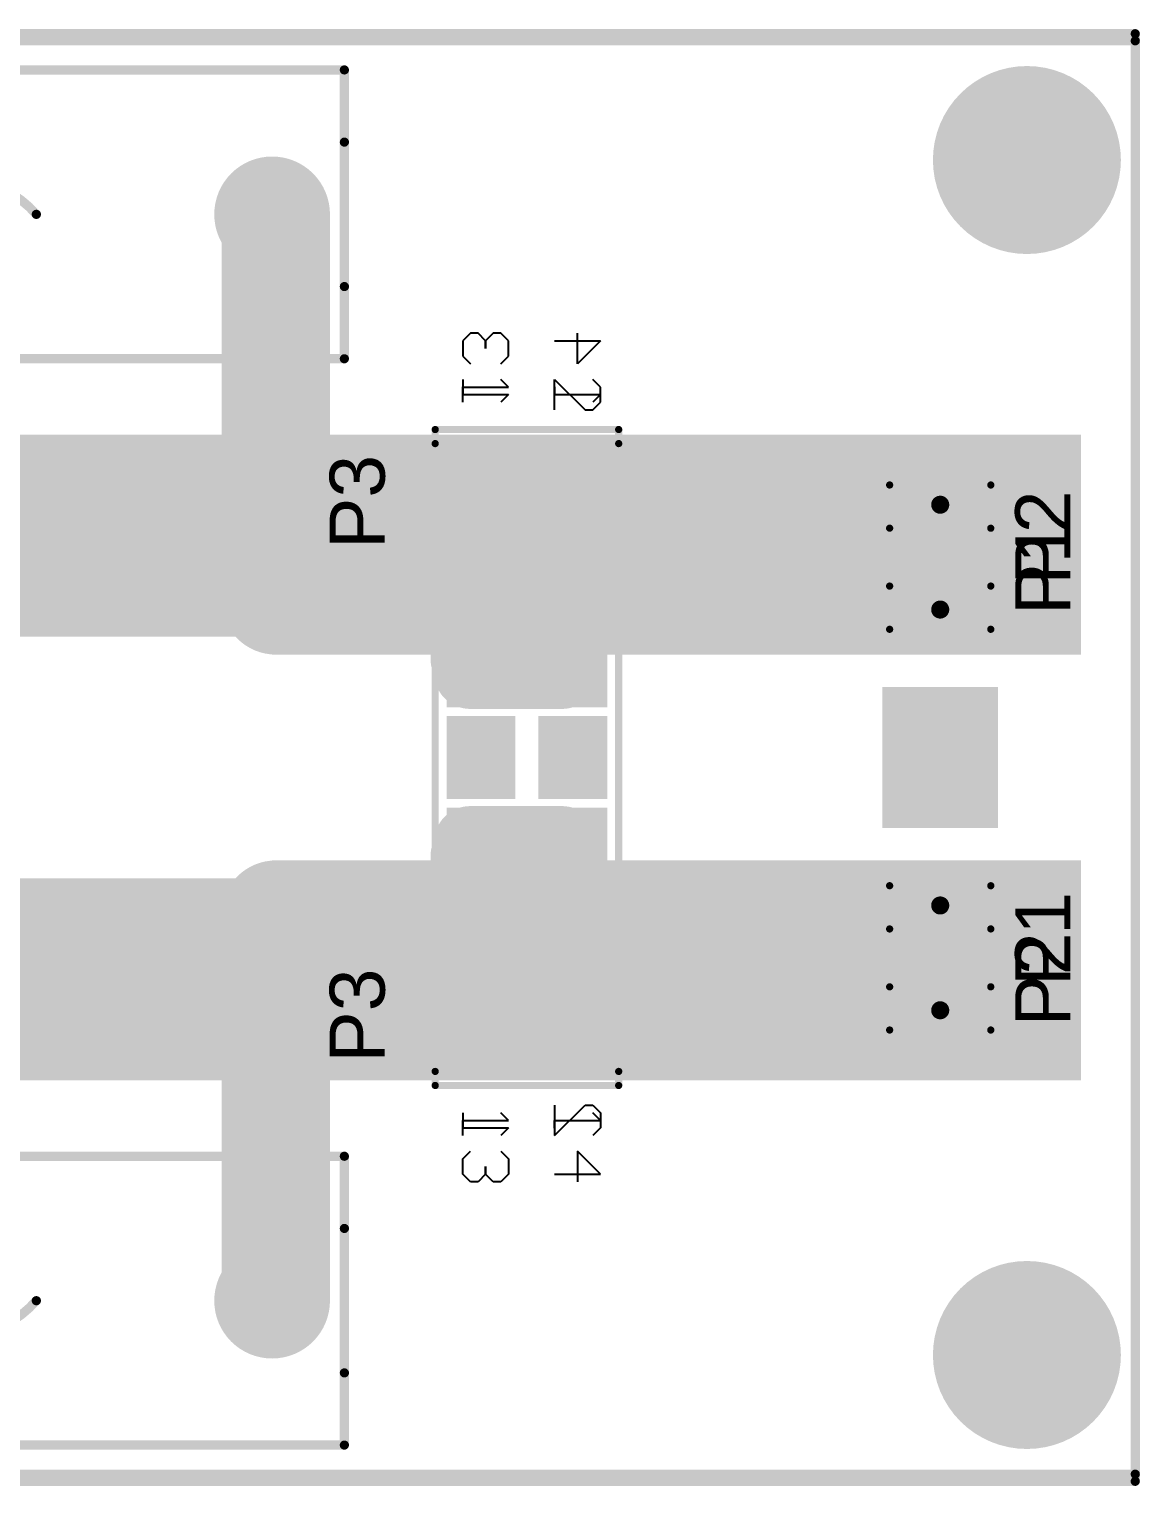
# Model space of a CAD drawing. Header units: millimetres. Extents: x 2158 to 2274, y 1137 to 1278.
# Drawn here: x 2243.04 to 2273.79, y 1136.71 to 1177.06 of the extents above; entities that cross this region are included whole.
import ezdxf

# ---------------------------------------------------------------- set-up
doc = ezdxf.new("R2010")
doc.units = ezdxf.units.MM
for name, color, linetype in [('1', 7, 'Continuous'), ('BottomLayer', 5, 'Continuous'), ('BottomSolder', 6, 'Continuous'), ('Mechanical13', 56, 'Continuous'), ('MultiLayer', 9, 'Continuous'), ('PadHoleLayer', 156, 'Continuous'), ('TopLayer', 1, 'Continuous'), ('TopOverlay', 40, 'Continuous'), ('TopSolder', 216, 'Continuous')]:
    doc.layers.add(name, color=color, linetype=linetype)
doc.styles.get("Standard").update_dxf_attribs({"font": 'arial.ttf'})

# ---------------------------------------------------------------- blocks, each defined once
blk = doc.blocks.new('F_______4')
at = {"layer": 'BottomLayer', "const_width": 1.5}
for points in [[(1.25, 0, 1), (2.75, 0, 1)], [(22.25, 0, 1), (23.75, 0, 1)]]:
    blk.add_lwpolyline(points, format="xyb", close=True, dxfattribs=at)
at = {"layer": 'BottomSolder', "const_width": 1.602}
for points in [[(1.199, 0, 1), (2.801, 0, 1)], [(22.199, 0, 1), (23.801, 0, 1)]]:
    blk.add_lwpolyline(points, format="xyb", close=True, dxfattribs=at)
at = {"layer": 'MultiLayer', "const_width": 1.5}
for points in [[(1.25, 0, 1), (2.75, 0, 1)], [(22.25, 0, 1), (23.75, 0, 1)]]:
    blk.add_lwpolyline(points, format="xyb", close=True, dxfattribs=at)
at = {"layer": 'PadHoleLayer', "const_width": 0.875}
for points in [[(1.562, 0, 1), (2.437, 0, 1)], [(22.563, 0, 1), (23.438, 0, 1)]]:
    blk.add_lwpolyline(points, format="xyb", close=True, dxfattribs=at)
at = {"layer": 'TopLayer', "const_width": 1.5}
for points in [[(1.25, 0, 1), (2.75, 0, 1)], [(22.25, 0, 1), (23.75, 0, 1)]]:
    blk.add_lwpolyline(points, format="xyb", close=True, dxfattribs=at)
at = {"layer": 'TopOverlay', "const_width": 0.254}
for points in [[(0, 4), (25, 4)], [(0, 2), (0, 4)], [(25, 2), (25, 4)], [(0, -2), (0, 2)], [(25, -2), (25, 2)], [(25, -4), (25, 2)], [(0, -4), (0, -2)], [(0, -4), (25, -4)]]:
    blk.add_lwpolyline(points, dxfattribs=at)
at = {"layer": 'TopOverlay', "const_width": 0.127}
for points in [[(-0.064, 4, 1), (0.064, 4, 1)], [(-0.064, 4, 1), (0.064, 4, 1)], [(24.937, 4, 1), (25.064, 4, 1)], [(24.937, 4, 1), (25.064, 4, 1)], [(-0.064, 2, 1), (0.064, 2, 1)], [(-0.064, 2, 1), (0.064, 2, 1)], [(24.937, 2, 1), (25.064, 2, 1)], [(24.937, 2, 1), (25.064, 2, 1)], [(24.937, 2, 1), (25.064, 2, 1)], [(7.936, 0, 1), (8.063, 0, 1)], [(11.936, 0, 1), (12.063, 0, 1)], [(11.936, 0, 1), (12.063, 0, 1)], [(16.409, 0, 1), (16.536, 0, 1)], [(-0.064, -2, 1), (0.064, -2, 1)], [(-0.064, -2, 1), (0.064, -2, 1)], [(24.937, -2, 1), (25.064, -2, 1)], [(-0.064, -4, 1), (0.064, -4, 1)], [(-0.064, -4, 1), (0.064, -4, 1)], [(24.937, -4, 1), (25.064, -4, 1)], [(24.937, -4, 1), (25.064, -4, 1)]]:
    blk.add_lwpolyline(points, format="xyb", close=True, dxfattribs=at)
at = {"layer": 'TopOverlay', "const_width": 0.254}
for points in [[(12, 0, -0.4514), (16.472, 0)], [(12, 0, -0.500001), (8, 0)]]:
    blk.add_lwpolyline(points, format="xyb", dxfattribs=at)
at = {"layer": 'TopSolder', "const_width": 1.602}
for points in [[(1.199, 0, 1), (2.801, 0, 1)], [(22.199, 0, 1), (23.801, 0, 1)]]:
    blk.add_lwpolyline(points, format="xyb", close=True, dxfattribs=at)
blk = doc.blocks.new('PIN1_5')
at = {"layer": 'BottomLayer'}
blk.add_solid([(-1.5, -1.5), (1.5, -1.5), (-1.5, 1.5), (1.5, 1.5)], dxfattribs=at)
at = {"layer": 'BottomSolder'}
blk.add_solid([(-1.602, -1.602), (1.602, -1.602), (-1.602, 1.602), (1.602, 1.602)], dxfattribs=at)
at = {"layer": 'MultiLayer'}
blk.add_solid([(-1.5, -1.5), (1.5, -1.5), (-1.5, 1.5), (1.5, 1.5)], dxfattribs=at)
at = {"layer": 'PadHoleLayer', "const_width": 1}
blk.add_lwpolyline([(-0.5, 0, 1), (0.5, 0, 1)], format="xyb", close=True, dxfattribs=at)
at = {"layer": 'TopLayer'}
blk.add_solid([(-1.5, -1.5), (1.5, -1.5), (-1.5, 1.5), (1.5, 1.5)], dxfattribs=at)
at = {"layer": 'TopOverlay'}
for points, const_width in [([(0.125, 2.05, 1), (-0.125, 2.05, 1)], 0.25), ([(-0.188, 2.05, 1), (-0.063, 2.05, 1)], 0.125), ([(0.063, 2.05, 1), (0.188, 2.05, 1)], 0.125), ([(-1.45, 1.4, 1), (-1.35, 1.4, 1)], 0.1), ([(-1.45, 1.4, 1), (-1.35, 1.4, 1)], 0.1), ([(1.35, 1.4, 1), (1.45, 1.4, 1)], 0.1), ([(1.35, 1.4, 1), (1.45, 1.4, 1)], 0.1), ([(-1.45, -1.4, 1), (-1.35, -1.4, 1)], 0.1), ([(-1.45, -1.4, 1), (-1.35, -1.4, 1)], 0.1), ([(1.35, -1.4, 1), (1.45, -1.4, 1)], 0.1), ([(1.35, -1.4, 1), (1.45, -1.4, 1)], 0.1)]:
    blk.add_lwpolyline(points, format="xyb", close=True, dxfattribs=dict(at, const_width=const_width))
at = {"layer": 'TopOverlay', "const_width": 0.2}
for points in [[(-1.4, -1.4), (-1.4, 1.4)], [(-1.4, 1.4), (1.4, 1.4)], [(1.4, -1.4), (1.4, 1.4)], [(-1.4, -1.4), (1.4, -1.4)]]:
    blk.add_lwpolyline(points, dxfattribs=at)
at = {"layer": 'TopSolder'}
blk.add_solid([(-1.602, -1.602), (1.602, -1.602), (-1.602, 1.602), (1.602, 1.602)], dxfattribs=at)
blk = doc.blocks.new('PIN1_6')
at = {"layer": 'BottomLayer'}
blk.add_solid([(-1.5, -1.5), (1.5, -1.5), (-1.5, 1.5), (1.5, 1.5)], dxfattribs=at)
at = {"layer": 'BottomSolder'}
blk.add_solid([(-1.602, -1.602), (1.602, -1.602), (-1.602, 1.602), (1.602, 1.602)], dxfattribs=at)
at = {"layer": 'MultiLayer'}
blk.add_solid([(-1.5, -1.5), (1.5, -1.5), (-1.5, 1.5), (1.5, 1.5)], dxfattribs=at)
at = {"layer": 'PadHoleLayer', "const_width": 1}
blk.add_lwpolyline([(-0.5, 0, 1), (0.5, 0, 1)], format="xyb", close=True, dxfattribs=at)
at = {"layer": 'TopLayer'}
blk.add_solid([(-1.5, -1.5), (1.5, -1.5), (-1.5, 1.5), (1.5, 1.5)], dxfattribs=at)
at = {"layer": 'TopOverlay'}
for points, const_width in [([(0.125, 2.05, 1), (-0.125, 2.05, 1)], 0.25), ([(-0.188, 2.05, 1), (-0.063, 2.05, 1)], 0.125), ([(0.063, 2.05, 1), (0.188, 2.05, 1)], 0.125), ([(-1.45, 1.4, 1), (-1.35, 1.4, 1)], 0.1), ([(-1.45, 1.4, 1), (-1.35, 1.4, 1)], 0.1), ([(1.35, 1.4, 1), (1.45, 1.4, 1)], 0.1), ([(1.35, 1.4, 1), (1.45, 1.4, 1)], 0.1), ([(-1.45, -1.4, 1), (-1.35, -1.4, 1)], 0.1), ([(-1.45, -1.4, 1), (-1.35, -1.4, 1)], 0.1), ([(1.35, -1.4, 1), (1.45, -1.4, 1)], 0.1), ([(1.35, -1.4, 1), (1.45, -1.4, 1)], 0.1)]:
    blk.add_lwpolyline(points, format="xyb", close=True, dxfattribs=dict(at, const_width=const_width))
at = {"layer": 'TopOverlay', "const_width": 0.2}
for points in [[(-1.4, -1.4), (-1.4, 1.4)], [(-1.4, 1.4), (1.4, 1.4)], [(1.4, -1.4), (1.4, 1.4)], [(-1.4, -1.4), (1.4, -1.4)]]:
    blk.add_lwpolyline(points, dxfattribs=at)
at = {"layer": 'TopSolder'}
blk.add_solid([(-1.602, -1.602), (1.602, -1.602), (-1.602, 1.602), (1.602, 1.602)], dxfattribs=at)
blk = doc.blocks.new('HDR2X7_7')
at = {"layer": 'BottomLayer'}
for points in [[(-0.85, 1.69), (0.85, 1.69), (-0.85, 3.39), (0.85, 3.39)], [(1.69, 1.69), (3.39, 1.69), (1.69, 3.39), (3.39, 3.39)], [(4.23, 1.69), (5.93, 1.69), (4.23, 3.39), (5.93, 3.39)], [(6.77, 1.69), (8.47, 1.69), (6.77, 3.39), (8.47, 3.39)], [(9.31, 1.69), (11.01, 1.69), (9.31, 3.39), (11.01, 3.39)], [(11.85, 1.69), (13.55, 1.69), (11.85, 3.39), (13.55, 3.39)], [(14.39, 1.69), (16.09, 1.69), (14.39, 3.39), (16.09, 3.39)], [(-0.85, -0.85), (0.85, -0.85), (-0.85, 0.85), (0.85, 0.85)], [(1.69, -0.85), (3.39, -0.85), (1.69, 0.85), (3.39, 0.85)], [(4.23, -0.85), (5.93, -0.85), (4.23, 0.85), (5.93, 0.85)], [(6.77, -0.85), (8.47, -0.85), (6.77, 0.85), (8.47, 0.85)], [(9.31, -0.85), (11.01, -0.85), (9.31, 0.85), (11.01, 0.85)], [(11.85, -0.85), (13.55, -0.85), (11.85, 0.85), (13.55, 0.85)], [(14.39, -0.85), (16.09, -0.85), (14.39, 0.85), (16.09, 0.85)]]:
    blk.add_solid(points, dxfattribs=at)
at = {"layer": 'BottomSolder'}
for points in [[(-0.952, 1.588), (0.952, 1.588), (-0.952, 3.492), (0.952, 3.492)], [(1.588, 1.588), (3.492, 1.588), (1.588, 3.492), (3.492, 3.492)], [(4.128, 1.588), (6.032, 1.588), (4.128, 3.492), (6.032, 3.492)], [(6.668, 1.588), (8.572, 1.588), (6.668, 3.492), (8.572, 3.492)], [(9.208, 1.588), (11.112, 1.588), (9.208, 3.492), (11.112, 3.492)], [(11.748, 1.588), (13.652, 1.588), (11.748, 3.492), (13.652, 3.492)], [(14.288, 1.588), (16.192, 1.588), (14.288, 3.492), (16.192, 3.492)], [(-0.952, -0.952), (0.952, -0.952), (-0.952, 0.952), (0.952, 0.952)], [(1.588, -0.952), (3.492, -0.952), (1.588, 0.952), (3.492, 0.952)], [(4.128, -0.952), (6.032, -0.952), (4.128, 0.952), (6.032, 0.952)], [(6.668, -0.952), (8.572, -0.952), (6.668, 0.952), (8.572, 0.952)], [(9.208, -0.952), (11.112, -0.952), (9.208, 0.952), (11.112, 0.952)], [(11.748, -0.952), (13.652, -0.952), (11.748, 0.952), (13.652, 0.952)], [(14.288, -0.952), (16.192, -0.952), (14.288, 0.952), (16.192, 0.952)]]:
    blk.add_solid(points, dxfattribs=at)
at = {"layer": 'MultiLayer'}
for points in [[(-0.85, 1.69), (0.85, 1.69), (-0.85, 3.39), (0.85, 3.39)], [(1.69, 1.69), (3.39, 1.69), (1.69, 3.39), (3.39, 3.39)], [(4.23, 1.69), (5.93, 1.69), (4.23, 3.39), (5.93, 3.39)], [(6.77, 1.69), (8.47, 1.69), (6.77, 3.39), (8.47, 3.39)], [(9.31, 1.69), (11.01, 1.69), (9.31, 3.39), (11.01, 3.39)], [(11.85, 1.69), (13.55, 1.69), (11.85, 3.39), (13.55, 3.39)], [(14.39, 1.69), (16.09, 1.69), (14.39, 3.39), (16.09, 3.39)], [(-0.85, -0.85), (0.85, -0.85), (-0.85, 0.85), (0.85, 0.85)], [(1.69, -0.85), (3.39, -0.85), (1.69, 0.85), (3.39, 0.85)], [(4.23, -0.85), (5.93, -0.85), (4.23, 0.85), (5.93, 0.85)], [(6.77, -0.85), (8.47, -0.85), (6.77, 0.85), (8.47, 0.85)], [(9.31, -0.85), (11.01, -0.85), (9.31, 0.85), (11.01, 0.85)], [(11.85, -0.85), (13.55, -0.85), (11.85, 0.85), (13.55, 0.85)], [(14.39, -0.85), (16.09, -0.85), (14.39, 0.85), (16.09, 0.85)]]:
    blk.add_solid(points, dxfattribs=at)
at = {"layer": 'PadHoleLayer', "const_width": 0.6}
for points in [[(-0.3, 2.54, 1), (0.3, 2.54, 1)], [(2.24, 2.54, 1), (2.84, 2.54, 1)], [(4.78, 2.54, 1), (5.38, 2.54, 1)], [(7.32, 2.54, 1), (7.92, 2.54, 1)], [(9.86, 2.54, 1), (10.46, 2.54, 1)], [(12.4, 2.54, 1), (13, 2.54, 1)], [(14.94, 2.54, 1), (15.54, 2.54, 1)], [(-0.3, 0, 1), (0.3, 0, 1)], [(2.24, 0, 1), (2.84, 0, 1)], [(4.78, 0, 1), (5.38, 0, 1)], [(7.32, 0, 1), (7.92, 0, 1)], [(9.86, 0, 1), (10.46, 0, 1)], [(12.4, 0, 1), (13, 0, 1)], [(14.94, 0, 1), (15.54, 0, 1)]]:
    blk.add_lwpolyline(points, format="xyb", close=True, dxfattribs=at)
at = {"layer": 'TopLayer'}
for points in [[(-0.85, 1.69), (0.85, 1.69), (-0.85, 3.39), (0.85, 3.39)], [(1.69, 1.69), (3.39, 1.69), (1.69, 3.39), (3.39, 3.39)], [(4.23, 1.69), (5.93, 1.69), (4.23, 3.39), (5.93, 3.39)], [(6.77, 1.69), (8.47, 1.69), (6.77, 3.39), (8.47, 3.39)], [(9.31, 1.69), (11.01, 1.69), (9.31, 3.39), (11.01, 3.39)], [(11.85, 1.69), (13.55, 1.69), (11.85, 3.39), (13.55, 3.39)], [(14.39, 1.69), (16.09, 1.69), (14.39, 3.39), (16.09, 3.39)], [(-0.85, -0.85), (0.85, -0.85), (-0.85, 0.85), (0.85, 0.85)], [(1.69, -0.85), (3.39, -0.85), (1.69, 0.85), (3.39, 0.85)], [(4.23, -0.85), (5.93, -0.85), (4.23, 0.85), (5.93, 0.85)], [(6.77, -0.85), (8.47, -0.85), (6.77, 0.85), (8.47, 0.85)], [(9.31, -0.85), (11.01, -0.85), (9.31, 0.85), (11.01, 0.85)], [(11.85, -0.85), (13.55, -0.85), (11.85, 0.85), (13.55, 0.85)], [(14.39, -0.85), (16.09, -0.85), (14.39, 0.85), (16.09, 0.85)]]:
    blk.add_solid(points, dxfattribs=at)
at = {"layer": 'TopOverlay'}
for p, q in [((-2.836, 3.302), (-3.048, 3.09)), ((-2.413, 3.302), (-2.836, 3.302)), ((-2.202, 3.09), (-2.413, 3.302)), ((17.484, 3.302), (17.272, 3.09)), ((17.484, 2.032), (17.484, 3.302)), ((18.965, 3.302), (18.33, 2.667)), ((18.965, 2.032), (18.965, 3.302)), ((-3.048, 2.032), (-2.202, 2.878)), ((-2.202, 2.878), (-2.202, 3.09)), ((18.33, 2.667), (19.176, 2.667)), ((-2.202, 2.032), (-3.048, 2.032)), ((17.272, 2.032), (17.695, 2.032)), ((17.695, 2.032), (17.484, 2.032)), ((-2.836, 0.762), (-3.048, 0.55)), ((-2.836, -0.508), (-2.836, 0.762)), ((17.484, 0.762), (17.272, 0.55)), ((17.484, -0.508), (17.484, 0.762)), ((18.33, 0.55), (18.542, 0.762)), ((18.542, 0.762), (18.965, 0.762)), ((18.965, 0.762), (19.176, 0.55)), ((19.176, 0.55), (19.176, 0.338)), ((18.965, 0.127), (18.753, 0.127)), ((18.753, 0.127), (18.965, 0.127)), ((19.176, 0.338), (18.965, 0.127)), ((18.965, 0.127), (19.176, -0.085)), ((18.542, -0.508), (18.33, -0.296)), ((19.176, -0.296), (18.965, -0.508)), ((19.176, -0.085), (19.176, -0.296)), ((-3.048, -0.508), (-2.625, -0.508)), ((-2.625, -0.508), (-2.836, -0.508)), ((17.272, -0.508), (17.695, -0.508)), ((17.695, -0.508), (17.484, -0.508)), ((18.965, -0.508), (18.542, -0.508))]:
    blk.add_line(p, q, dxfattribs=at)
at = {"layer": 'TopOverlay', "const_width": 0.2}
for points in [[(-1.27, -1.27), (-1.27, 3.81)], [(16.51, 3.81), (-1.27, 3.81)], [(16.51, -1.27), (16.51, 3.81)], [(16.51, -1.27), (-1.27, -1.27)]]:
    blk.add_lwpolyline(points, dxfattribs=at)
at = {"layer": 'TopOverlay', "const_width": 0.1}
for points in [[(-1.32, 3.81, 1), (-1.22, 3.81, 1)], [(-1.32, 3.81, 1), (-1.22, 3.81, 1)], [(16.46, 3.81, 1), (16.56, 3.81, 1)], [(16.46, 3.81, 1), (16.56, 3.81, 1)], [(-1.32, -1.27, 1), (-1.22, -1.27, 1)], [(-1.32, -1.27, 1), (-1.22, -1.27, 1)], [(16.46, -1.27, 1), (16.56, -1.27, 1)], [(16.46, -1.27, 1), (16.56, -1.27, 1)]]:
    blk.add_lwpolyline(points, format="xyb", close=True, dxfattribs=at)
at = {"layer": 'TopSolder'}
for points in [[(-0.952, 1.588), (0.952, 1.588), (-0.952, 3.492), (0.952, 3.492)], [(1.588, 1.588), (3.492, 1.588), (1.588, 3.492), (3.492, 3.492)], [(4.128, 1.588), (6.032, 1.588), (4.128, 3.492), (6.032, 3.492)], [(6.668, 1.588), (8.572, 1.588), (6.668, 3.492), (8.572, 3.492)], [(9.208, 1.588), (11.112, 1.588), (9.208, 3.492), (11.112, 3.492)], [(11.748, 1.588), (13.652, 1.588), (11.748, 3.492), (13.652, 3.492)], [(14.288, 1.588), (16.192, 1.588), (14.288, 3.492), (16.192, 3.492)], [(-0.952, -0.952), (0.952, -0.952), (-0.952, 0.952), (0.952, 0.952)], [(1.588, -0.952), (3.492, -0.952), (1.588, 0.952), (3.492, 0.952)], [(4.128, -0.952), (6.032, -0.952), (4.128, 0.952), (6.032, 0.952)], [(6.668, -0.952), (8.572, -0.952), (6.668, 0.952), (8.572, 0.952)], [(9.208, -0.952), (11.112, -0.952), (9.208, 0.952), (11.112, 0.952)], [(11.748, -0.952), (13.652, -0.952), (11.748, 0.952), (13.652, 0.952)], [(14.288, -0.952), (16.192, -0.952), (14.288, 0.952), (16.192, 0.952)]]:
    blk.add_solid(points, dxfattribs=at)

msp = doc.modelspace()

# ---------------------------------------------------------------- linework, layer by layer
at = {"layer": '1'}
for points, const_width in [([(2158.261, 1176.934), (2273.661, 1176.934)], 0.254), ([(2273.661, 1176.934), (2273.661, 1137.034)], 0.254), ([(2255.15, 1164.7), (2255.25, 1164.7)], 2), ([(2255.25, 1164.7), (2257.69, 1164.7)], 2), ([(2257.69, 1164.7), (2257.69, 1159.62)], 2), ([(2250.578, 1163.176), (2254.134, 1163.176)], 2), ([(2254.134, 1163.176), (2255.15, 1162.16)], 2), ([(2255.15, 1162.16), (2255.15, 1159.62)], 2), ([(2255.15, 1159.62), (2255.25, 1159.62)], 2), ([(2255.25, 1159.62), (2257.69, 1159.62)], 2), ([(2255.25, 1154.54), (2257.79, 1154.54)], 2), ([(2257.79, 1154.54), (2257.79, 1152)], 2), ([(2249.865, 1152.534), (2249.865, 1141.84)], 3), ([(2255.25, 1152), (2257.79, 1152)], 2), ([(2257.79, 1152), (2257.79, 1149.46)], 2), ([(2255.25, 1149.46), (2257.79, 1149.46)], 2), ([(2158.261, 1137.034), (2273.661, 1137.034)], 0.254)]:
    msp.add_lwpolyline(points, dxfattribs=dict(at, const_width=const_width))
for points, const_width in [([(2273.597, 1176.934, -1), (2273.724, 1176.934, -1)], 0.127), ([(2273.597, 1176.934, -1), (2273.724, 1176.934, -1)], 0.127), ([(2269.36, 1173.434, -1), (2271.962, 1173.434, -1)], 2.602), ([(2269.36, 1173.434, -1), (2271.962, 1173.434, -1)], 2.602), ([(2269.411, 1173.434, -1), (2271.911, 1173.434, -1)], 2.5), ([(2269.411, 1173.434, -1), (2271.911, 1173.434, -1)], 2.5), ([(2269.411, 1173.434, -1), (2271.911, 1173.434, -1)], 2.5), ([(2254.65, 1164.7, -1), (2255.65, 1164.7, -1)], 1), ([(2254.75, 1164.7, -1), (2255.75, 1164.7, -1)], 1), ([(2254.75, 1164.7, -1), (2255.75, 1164.7, -1)], 1), ([(2257.19, 1164.7, -1), (2258.19, 1164.7, -1)], 1), ([(2257.19, 1164.7, -1), (2258.19, 1164.7, -1)], 1), ([(2250.078, 1163.176, -1), (2251.078, 1163.176, -1)], 1), ([(2253.634, 1163.176, -1), (2254.634, 1163.176, -1)], 1), ([(2253.634, 1163.176, -1), (2254.634, 1163.176, -1)], 1), ([(2254.65, 1162.16, -1), (2255.65, 1162.16, -1)], 1), ([(2254.65, 1162.16, -1), (2255.65, 1162.16, -1)], 1), ([(2254.65, 1159.62, -1), (2255.65, 1159.62, -1)], 1), ([(2254.65, 1159.62, -1), (2255.65, 1159.62, -1)], 1), ([(2254.75, 1159.62, -1), (2255.75, 1159.62, -1)], 1), ([(2254.75, 1159.62, -1), (2255.75, 1159.62, -1)], 1), ([(2257.19, 1159.62, -1), (2258.19, 1159.62, -1)], 1), ([(2257.19, 1159.62, -1), (2258.19, 1159.62, -1)], 1), ([(2254.75, 1154.54, -1), (2255.75, 1154.54, -1)], 1), ([(2257.29, 1154.54, -1), (2258.29, 1154.54, -1)], 1), ([(2257.29, 1154.54, -1), (2258.29, 1154.54, -1)], 1), ([(2249.115, 1152.534, -1), (2250.615, 1152.534, -1)], 1.5), ([(2254.75, 1152, -1), (2255.75, 1152, -1)], 1), ([(2257.29, 1152, -1), (2258.29, 1152, -1)], 1), ([(2257.29, 1152, -1), (2258.29, 1152, -1)], 1), ([(2257.29, 1152, -1), (2258.29, 1152, -1)], 1), ([(2254.75, 1149.46, -1), (2255.75, 1149.46, -1)], 1), ([(2257.29, 1149.46, -1), (2258.29, 1149.46, -1)], 1), ([(2257.29, 1149.46, -1), (2258.29, 1149.46, -1)], 1), ([(2249.115, 1141.84, -1), (2250.615, 1141.84, -1)], 1.5), ([(2269.36, 1140.334, -1), (2271.962, 1140.334, -1)], 2.602), ([(2269.36, 1140.334, -1), (2271.962, 1140.334, -1)], 2.602), ([(2269.411, 1140.334, -1), (2271.911, 1140.334, -1)], 2.5), ([(2269.411, 1140.334, -1), (2271.911, 1140.334, -1)], 2.5), ([(2269.411, 1140.334, -1), (2271.911, 1140.334, -1)], 2.5), ([(2273.597, 1137.034, -1), (2273.724, 1137.034, -1)], 0.127), ([(2273.597, 1137.034, -1), (2273.724, 1137.034, -1)], 0.127)]:
    msp.add_lwpolyline(points, format="xyb", close=True, dxfattribs=dict(at, const_width=const_width))
for points in [[(2240.261, 1165.824), (2272.161, 1165.824), (2240.261, 1160.234), (2272.161, 1160.234)], [(2266.659, 1158.836), (2269.862, 1158.836), (2266.659, 1155.633), (2269.862, 1155.633)], [(2266.659, 1158.836), (2269.862, 1158.836), (2266.659, 1155.633), (2269.862, 1155.633)], [(2266.761, 1158.734), (2269.761, 1158.734), (2266.761, 1155.734), (2269.761, 1155.734)], [(2266.761, 1158.734), (2269.761, 1158.734), (2266.761, 1155.734), (2269.761, 1155.734)], [(2266.761, 1158.734), (2269.761, 1158.734), (2266.761, 1155.734), (2269.761, 1155.734)], [(2249.761, 1154.034), (2272.161, 1154.034), (2249.761, 1148.19), (2272.161, 1148.19)]]:
    msp.add_solid(points, dxfattribs=at)
at = {"layer": 'BottomLayer'}
for points, const_width in [([(2269.411, 1173.437, 1), (2271.911, 1173.437, 1)], 2.5), ([(2249.115, 1171.931, 1), (2250.615, 1171.931, 1)], 1.5), ([(2254.75, 1164.311, 1), (2255.75, 1164.311, 1)], 1), ([(2257.29, 1164.311, 1), (2258.29, 1164.311, 1)], 1), ([(2257.29, 1164.311, 1), (2258.29, 1164.311, 1)], 1), ([(2249.115, 1161.237, 1), (2250.615, 1161.237, 1)], 1.5), ([(2254.75, 1161.771, 1), (2255.75, 1161.771, 1)], 1), ([(2257.29, 1161.771, 1), (2258.29, 1161.771, 1)], 1), ([(2257.29, 1161.771, 1), (2258.29, 1161.771, 1)], 1), ([(2257.29, 1161.771, 1), (2258.29, 1161.771, 1)], 1), ([(2254.75, 1159.231, 1), (2255.75, 1159.231, 1)], 1), ([(2257.29, 1159.231, 1), (2258.29, 1159.231, 1)], 1), ([(2257.29, 1159.231, 1), (2258.29, 1159.231, 1)], 1), ([(2254.65, 1154.151, 1), (2255.65, 1154.151, 1)], 1), ([(2254.65, 1154.151, 1), (2255.65, 1154.151, 1)], 1), ([(2254.75, 1154.151, 1), (2255.75, 1154.151, 1)], 1), ([(2254.75, 1154.151, 1), (2255.75, 1154.151, 1)], 1), ([(2257.19, 1154.151, 1), (2258.19, 1154.151, 1)], 1), ([(2257.19, 1154.151, 1), (2258.19, 1154.151, 1)], 1), ([(2254.65, 1151.611, 1), (2255.65, 1151.611, 1)], 1), ([(2254.65, 1151.611, 1), (2255.65, 1151.611, 1)], 1), ([(2250.078, 1150.595, 1), (2251.078, 1150.595, 1)], 1), ([(2253.634, 1150.595, 1), (2254.634, 1150.595, 1)], 1), ([(2253.634, 1150.595, 1), (2254.634, 1150.595, 1)], 1), ([(2254.65, 1149.071, 1), (2255.65, 1149.071, 1)], 1), ([(2254.75, 1149.071, 1), (2255.75, 1149.071, 1)], 1), ([(2254.75, 1149.071, 1), (2255.75, 1149.071, 1)], 1), ([(2257.19, 1149.071, 1), (2258.19, 1149.071, 1)], 1), ([(2257.19, 1149.071, 1), (2258.19, 1149.071, 1)], 1), ([(2269.411, 1140.337, 1), (2271.911, 1140.337, 1)], 2.5)]:
    msp.add_lwpolyline(points, format="xyb", close=True, dxfattribs=dict(at, const_width=const_width))
for points, const_width in [([(2249.865, 1161.237), (2249.865, 1171.931)], 3), ([(2255.25, 1164.311), (2257.79, 1164.311)], 2), ([(2257.79, 1161.771), (2257.79, 1164.311)], 2), ([(2255.25, 1161.771), (2257.79, 1161.771)], 2), ([(2257.79, 1159.231), (2257.79, 1161.771)], 2), ([(2255.25, 1159.231), (2257.79, 1159.231)], 2), ([(2255.15, 1151.611), (2255.15, 1154.151)], 2), ([(2255.15, 1154.151), (2255.25, 1154.151)], 2), ([(2255.25, 1154.151), (2257.69, 1154.151)], 2), ([(2257.69, 1149.071), (2257.69, 1154.151)], 2), ([(2254.134, 1150.595), (2255.15, 1151.611)], 2), ([(2250.578, 1150.595), (2254.134, 1150.595)], 2), ([(2255.15, 1149.071), (2255.25, 1149.071)], 2), ([(2255.25, 1149.071), (2257.69, 1149.071)], 2)]:
    msp.add_lwpolyline(points, dxfattribs=dict(at, const_width=const_width))
for points in [[(2249.761, 1159.737), (2272.161, 1159.737), (2249.761, 1165.581), (2272.161, 1165.581)], [(2266.761, 1155.037), (2269.761, 1155.037), (2266.761, 1158.037), (2269.761, 1158.037)], [(2240.261, 1147.947), (2272.161, 1147.947), (2240.261, 1153.537), (2272.161, 1153.537)]]:
    msp.add_solid(points, dxfattribs=at)
at = {"layer": 'BottomSolder', "const_width": 2.602}
for points in [[(2269.36, 1173.437, 1), (2271.962, 1173.437, 1)], [(2269.36, 1140.337, 1), (2271.962, 1140.337, 1)]]:
    msp.add_lwpolyline(points, format="xyb", close=True, dxfattribs=at)
at = {"layer": 'BottomSolder'}
msp.add_solid([(2266.659, 1154.936), (2269.862, 1154.936), (2266.659, 1158.139), (2269.862, 1158.139)], dxfattribs=at)
at = {"layer": 'Mechanical13', "const_width": 0.254}
for points in [[(2158.261, 1176.737), (2273.661, 1176.737)], [(2273.661, 1136.837), (2273.661, 1176.737)], [(2158.261, 1136.837), (2273.661, 1136.837)]]:
    msp.add_lwpolyline(points, dxfattribs=at)
at = {"layer": 'Mechanical13', "const_width": 0.127}
for points in [[(2273.597, 1176.737, 1), (2273.724, 1176.737, 1)], [(2273.597, 1176.737, 1), (2273.724, 1176.737, 1)], [(2273.597, 1136.837, 1), (2273.724, 1136.837, 1)], [(2273.597, 1136.837, 1), (2273.724, 1136.837, 1)]]:
    msp.add_lwpolyline(points, format="xyb", close=True, dxfattribs=at)
at = {"layer": 'MultiLayer', "const_width": 2.5}
for points in [[(2269.411, 1173.437, 1), (2271.911, 1173.437, 1)], [(2269.411, 1140.337, 1), (2271.911, 1140.337, 1)]]:
    msp.add_lwpolyline(points, format="xyb", close=True, dxfattribs=at)
at = {"layer": 'MultiLayer'}
msp.add_solid([(2266.761, 1155.037), (2269.761, 1155.037), (2266.761, 1158.037), (2269.761, 1158.037)], dxfattribs=at)
at = {"layer": 'TopLayer', "const_width": 2.5}
for points in [[(2269.411, 1173.437, 1), (2271.911, 1173.437, 1)], [(2269.411, 1140.337, 1), (2271.911, 1140.337, 1)]]:
    msp.add_lwpolyline(points, format="xyb", close=True, dxfattribs=at)
at = {"layer": 'TopLayer'}
msp.add_solid([(2266.761, 1155.037), (2269.761, 1155.037), (2266.761, 1158.037), (2269.761, 1158.037)], dxfattribs=at)
at = {"layer": 'TopSolder', "const_width": 2.602}
for points in [[(2269.36, 1173.437, 1), (2271.962, 1173.437, 1)], [(2269.36, 1140.337, 1), (2271.962, 1140.337, 1)]]:
    msp.add_lwpolyline(points, format="xyb", close=True, dxfattribs=at)
at = {"layer": 'TopSolder'}
msp.add_solid([(2266.659, 1154.936), (2269.862, 1154.936), (2266.659, 1158.139), (2269.862, 1158.139)], dxfattribs=at)

# ---------------------------------------------------------------- block references
for name, p in [('F_______4', (2226.765, 1171.931)), ('PIN1_5', (2268.261, 1161.837)), ('PIN1_6', (2268.261, 1150.737))]:
    msp.add_blockref(name, p)
at = {"rotation": 270}
msp.add_blockref('HDR2X7_7', (2255.55, 1164.311), dxfattribs=at)
at = {"layer": '1', "xscale": -1}
for name, p, rotation in [('HDR2X7_7', (2255.55, 1149.46), 270), ('PIN1_6', (2268.261, 1163.034), 180), ('PIN1_5', (2268.261, 1151.934), 180), ('F_______4', (2226.765, 1141.84), 180)]:
    msp.add_blockref(name, p, dxfattribs=dict(at, rotation=rotation))

# ---------------------------------------------------------------- texts
at = {"layer": '1'}
for s, p in [('P3', (2252.883, 1162.664)), ('P2', (2271.861, 1161.678)), ('P1', (2271.861, 1150.557))]:
    msp.add_text(s, height=1.524, rotation=90, dxfattribs=at).set_placement(p)
at = {"layer": 'TopOverlay'}
for s, p in [('P1', (2271.861, 1160.837)), ('P2', (2271.861, 1149.437)), ('P3', (2252.883, 1148.436))]:
    msp.add_text(s, height=1.524, rotation=90, dxfattribs=at).set_placement(p)

doc.saveas('drawing.dxf')
